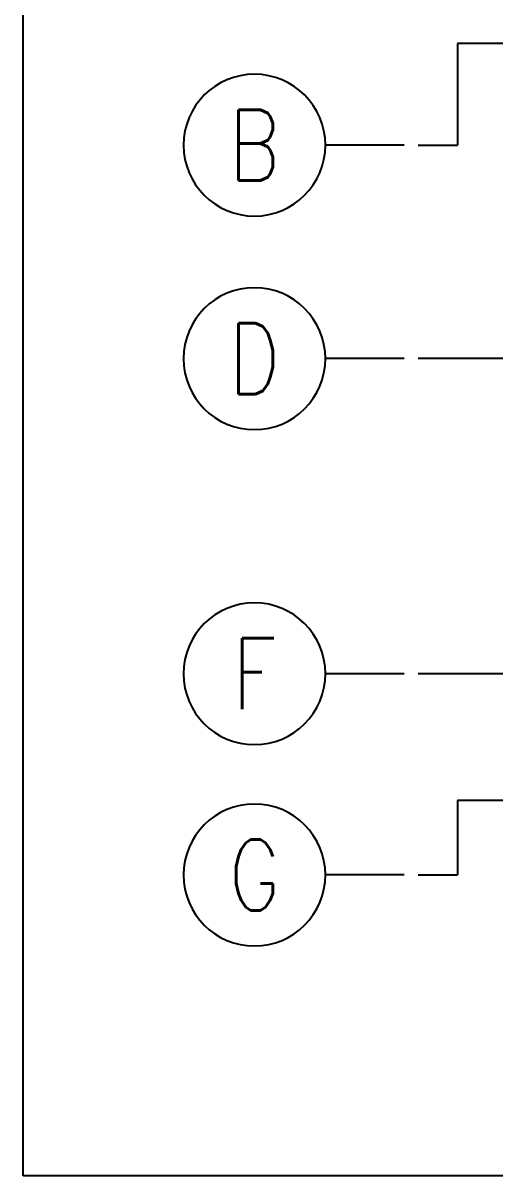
# Model space of a CAD drawing. Header units: millimetres. Extents: x 0 to 232280, y -26939 to 23794.
# Drawn here: x 20171 to 21068, y -13258 to -11064 of the extents above; entities that cross this region are included whole.
import ezdxf
from ezdxf.enums import TextEntityAlignment as Align

# ---------------------------------------------------------------- set-up
doc = ezdxf.new("R2010")
doc.units = ezdxf.units.MM
doc.header["$LTSCALE"] = 30
doc.linetypes.add('JNK-CENTER', pattern=[34, 30, -1.5, 1, -1.5])
for name, color, linetype in [('CEN-R', 1, 'JNK-CENTER'), ('CON-C', 4, 'Continuous'), ('CON-W', 7, 'Continuous'), ('CON-Y', 2, 'Continuous')]:
    doc.layers.add(name, color=color, linetype=linetype)
doc.styles.add('SIMPLEX', font='simplex.shx', dxfattribs={"width": 0.8})

# ---------------------------------------------------------------- blocks, each defined once
blk = doc.blocks.new('col-line')
at = {"layer": 'CON-Y'}
blk.add_line((0, 3), (0, 8), dxfattribs=at)
blk.add_circle((0, 12.5), 4.5, dxfattribs=at)
at = {"layer": 'CON-C', "style": 'SIMPLEX', "width": 0.8}
blk.add_attdef('1', text='', height=4.5, dxfattribs=at).set_placement((0, 12.5), align=Align.MIDDLE_CENTER)

msp = doc.modelspace()

# ---------------------------------------------------------------- linework, layer by layer
at = {"layer": 'CEN-R'}
for p, q in [((21058.06333809113, -11102.6928553436), (20997.00982094394, -11102.6928553436)), ((20997.00982094394, -11102.6928553436), (20997.00982094393, -11296.04774722448)), ((20922.23909335007, -11296.04774722448), (20997.00982094393, -11296.04774722448)), ((21058.06333809113, -11702.46410534333), (20922.23909335007, -11702.46410534333)), ((22372.53166787028, -11702.46410534333), (21011.07747308223, -11702.46410534333)), ((21058.06333809113, -12302.23535534306), (20922.23909335007, -12302.23535534305)), ((22657.5113284015, -12543.54785534333), (20997.00982094393, -12543.54785534333)), ((20997.00982094393, -12543.54785534333), (20997.00982094393, -12685.33203021402)), ((20922.23909335007, -12685.33203021402), (20997.00982094393, -12685.33203021402))]:
    msp.add_line(p, q, dxfattribs=at)
at = {"layer": 'CEN-R', "ltscale": 0.5}
for p, q in [((21148.48075733279, -11102.6928553436), (21053.14882840586, -11102.6928553436)), ((21148.48075733279, -12302.23535534319), (20922.23909335008, -12302.23535534319))]:
    msp.add_line(p, q, dxfattribs=at)
at = {"layer": 'CON-C'}
for p, q in [((20170.57808623393, -13258.20011672918), (20170.57808623393, -9468.887853892491)), ((24699.51220460006, -13258.20011672916), (20170.57808623393, -13258.20011672918))]:
    msp.add_line(p, q, dxfattribs=at)

# ---------------------------------------------------------------- block references
at = {"layer": 'CON-W'}
ref = msp.add_blockref('col-line', (20985.8432705166, -11296.04774722448), dxfattribs=dict(at, xscale=-30, yscale=30, zscale=30, rotation=90))
ref.add_attrib('1', 'B', dxfattribs={"layer": 'CON-C', "height": 135, "style": 'SIMPLEX', "width": 0.8}).set_placement((20610.8432705166, -11296.04774722448), align=Align.MIDDLE_CENTER)
ref = msp.add_blockref('col-line', (20985.84327051661, -11702.46410534333), dxfattribs=dict(at, xscale=-30, yscale=30, zscale=30, rotation=90))
ref.add_attrib('1', 'D', dxfattribs={"layer": 'CON-C', "height": 135, "style": 'SIMPLEX', "width": 0.8}).set_placement((20610.84327051661, -11702.46410534333), align=Align.MIDDLE_CENTER)
ref = msp.add_blockref('col-line', (20985.84327051659, -12302.23535534305), dxfattribs=dict(at, xscale=-30, yscale=30, zscale=30, rotation=90))
ref.add_attrib('1', 'F', dxfattribs={"layer": 'CON-C', "height": 135, "style": 'SIMPLEX', "width": 0.8}).set_placement((20610.84327051659, -12302.23535534305), align=Align.MIDDLE_CENTER)
ref = msp.add_blockref('col-line', (20985.84327051659, -12685.33203021402), dxfattribs=dict(at, xscale=-30, yscale=30, zscale=30, rotation=90))
ref.add_attrib('1', 'G', dxfattribs={"layer": 'CON-C', "height": 135, "style": 'SIMPLEX', "width": 0.8}).set_placement((20610.84327051659, -12685.33203021402), align=Align.MIDDLE_CENTER)

doc.saveas('drawing.dxf')
